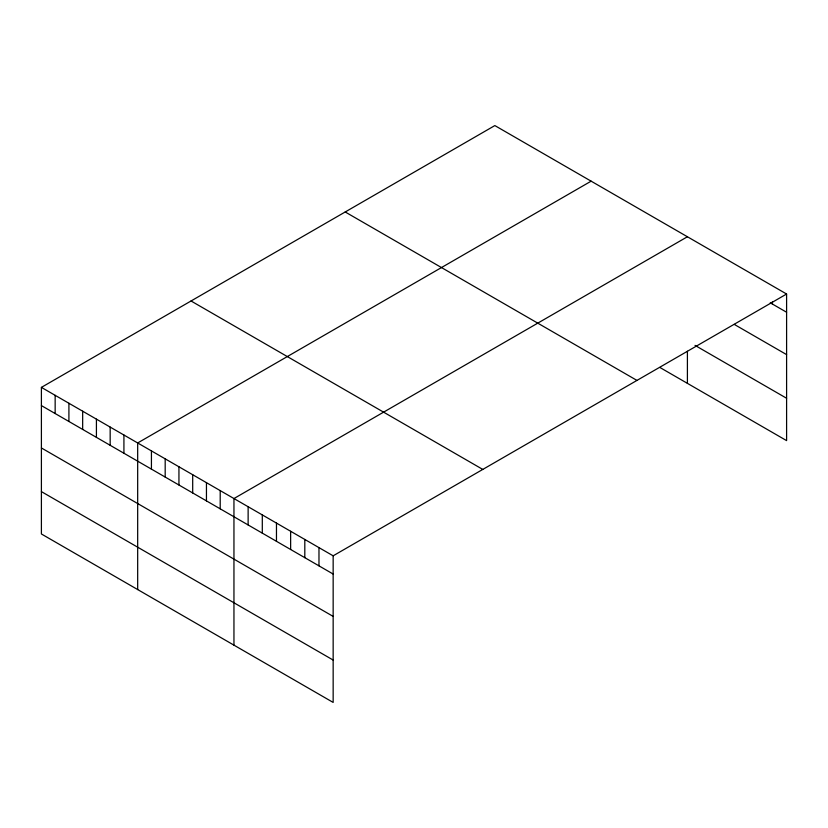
<?xml version="1.0" encoding="UTF-8"?>
<svg xmlns="http://www.w3.org/2000/svg" width="828" height="828" viewBox="0 0 828 828"><rect width="100%" height="100%" fill="white"/><g stroke="black" fill="none" stroke-linecap="round" stroke-linejoin="round"><path stroke-width="1.24" d="M41.4 387.38L333.156 555.816L333.156 702.423L41.4 533.977L41.4 387.38L494.844 125.577L786.6 294.023L786.6 440.62L659.895 367.466M591.13 181.166L137.676 442.959L137.676 589.567M687.406 236.756L233.951 498.549L233.951 645.147M333.156 555.816L786.6 294.023M770.247 302.8L786.6 312.239M734.281 324.4L786.6 354.612M695.034 345.39L786.6 398.258M345.214 211.978L636.96 380.414M191.04 300.988L482.786 469.424M41.4 405.596L333.156 574.042M41.4 447.958L333.156 616.405M41.4 491.615L333.156 660.051M772.431 301.63L772.431 304.062M687.406 351.258L687.406 383.354M318.977 547.639L318.977 565.855M304.808 539.452L304.808 557.679M290.638 531.276L290.638 549.492M276.469 523.089L276.469 541.315M262.3 514.912L262.3 533.129M248.131 506.726L248.131 524.952M220.207 490.611L220.207 508.827M206.451 482.672L206.451 500.888M192.696 474.723L192.696 492.95M178.941 466.785L178.941 485.001M165.186 458.847L165.186 477.063M151.431 450.908L151.431 469.124M123.921 435.021L123.921 453.247M110.165 427.082L110.165 445.298M96.421 419.144L96.421 437.36M82.665 411.195L82.665 429.421M68.91 403.257L68.91 421.483M55.155 395.318L55.155 413.534"/></g></svg>
